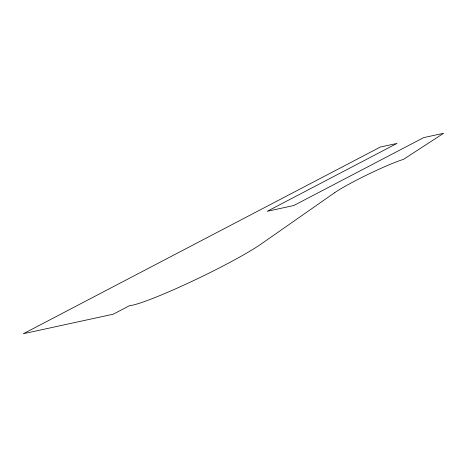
<?xml version="1.0" encoding="UTF-8"?>
<svg xmlns="http://www.w3.org/2000/svg" width="467" height="467" viewBox="0 0 467 467"><rect width="100%" height="100%" fill="white"/><g stroke="black" fill="none" stroke-linecap="round" stroke-linejoin="round"><path stroke-width="0.7" d="M334.395 192.877L261.246 243.949A78.474 6.842 -25.8 0 1 191.021 281.799A78.474 6.842 -25.8 0 1 129.487 305.698L113.259 314.186L23.35 333.73L380.377 147.023L397.032 143.404L267.2 211.294L293.842 205.509L423.668 137.613L443.65 133.27L403.5 159.352A44.091 3.841 -25.8 0 0 367.774 174.512A44.091 3.841 -25.8 0 0 334.395 192.877"/></g></svg>
